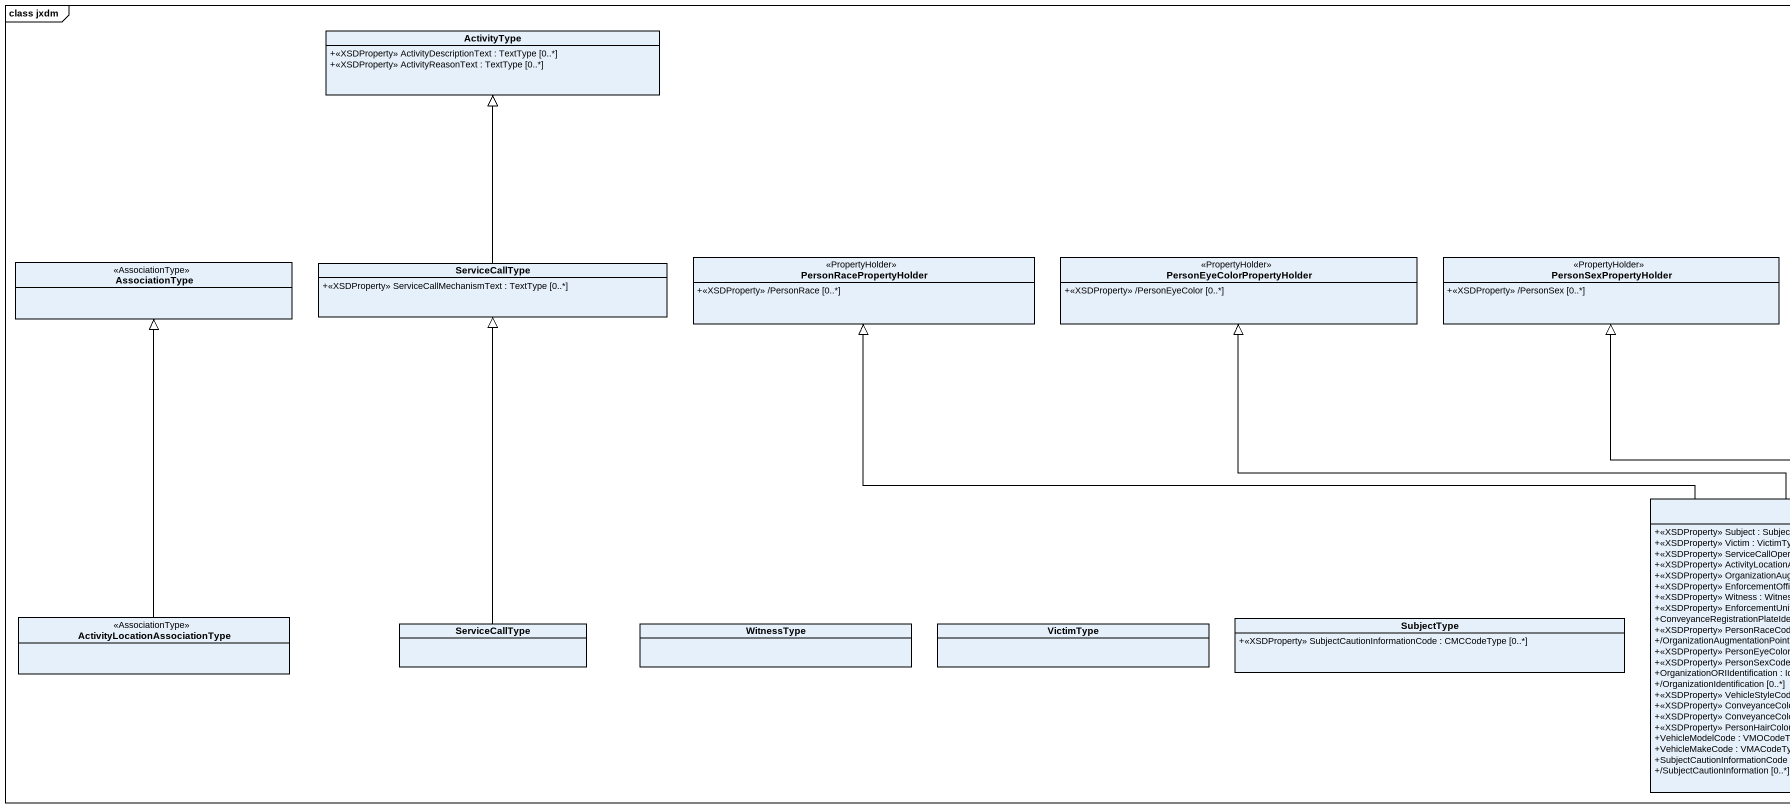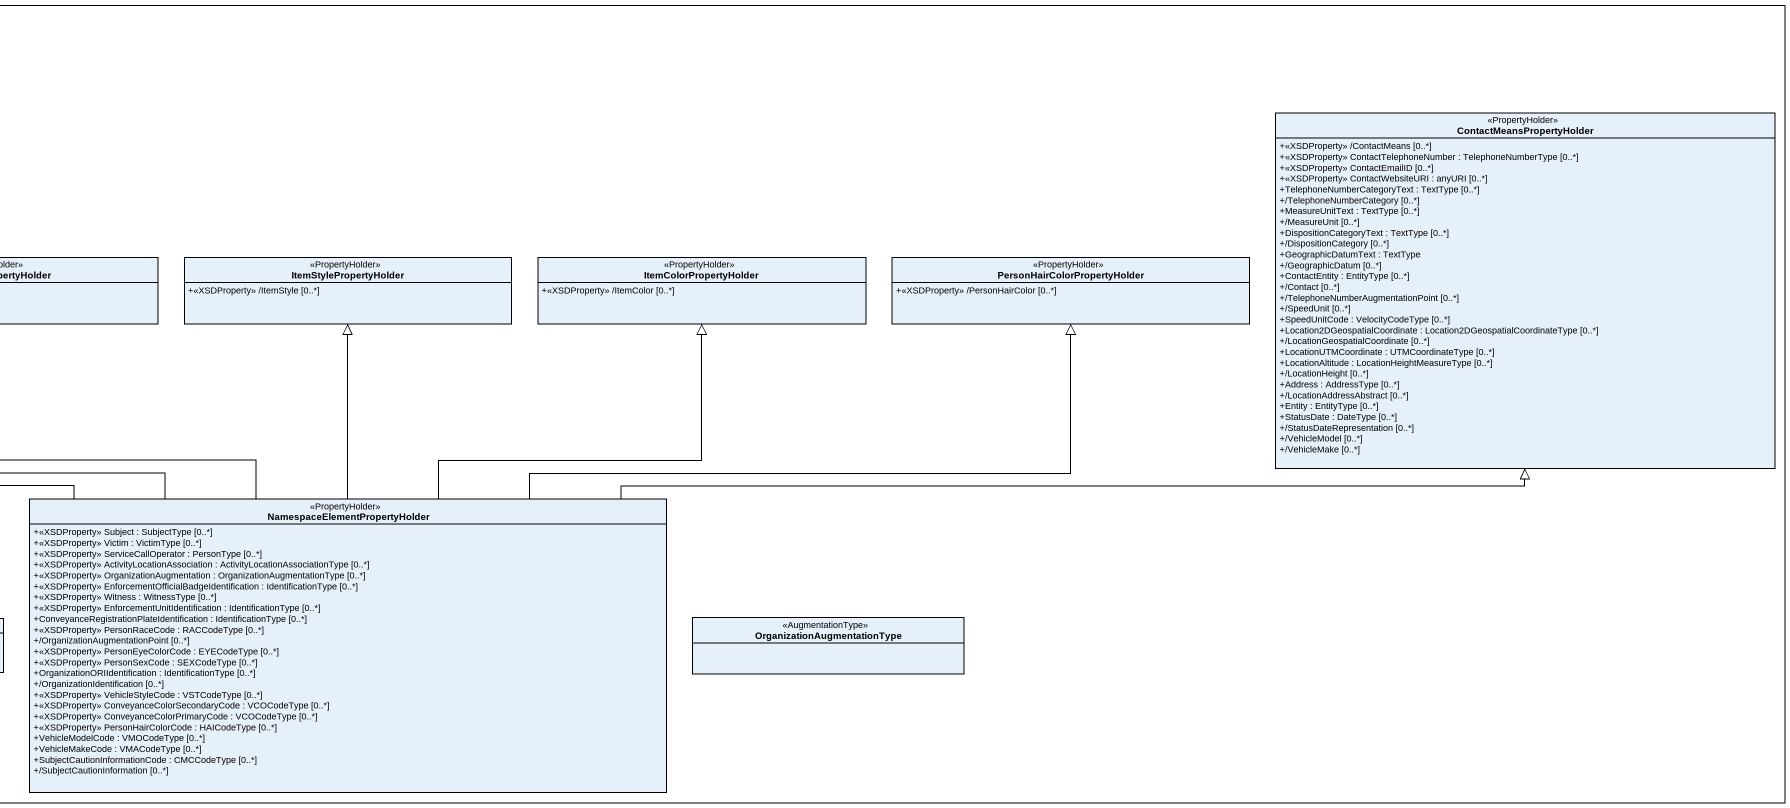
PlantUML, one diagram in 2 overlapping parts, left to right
@startuml
mainframe class jxdm
hide circle
hide empty members
skinparam classAttributeIconSize 0
class ActivityType {
  +<<XSDProperty>> ActivityDescriptionText : TextType [0..*]
  +<<XSDProperty>> ActivityReasonText : TextType [0..*]
}
class ContactMeansPropertyHolder <<PropertyHolder>> {
  +<<XSDProperty>> /ContactMeans [0..*]
  +<<XSDProperty>> ContactTelephoneNumber : TelephoneNumberType [0..*]
  +<<XSDProperty>> ContactEmailID [0..*]
  +<<XSDProperty>> ContactWebsiteURI : anyURI [0..*]
  +TelephoneNumberCategoryText : TextType [0..*]
  +/TelephoneNumberCategory [0..*]
  +MeasureUnitText : TextType [0..*]
  +/MeasureUnit [0..*]
  +DispositionCategoryText : TextType [0..*]
  +/DispositionCategory [0..*]
  +GeographicDatumText : TextType
  +/GeographicDatum [0..*]
  +ContactEntity : EntityType [0..*]
  +/Contact [0..*]
  +/TelephoneNumberAugmentationPoint [0..*]
  +/SpeedUnit [0..*]
  +SpeedUnitCode : VelocityCodeType [0..*]
  +Location2DGeospatialCoordinate : Location2DGeospatialCoordinateType [0..*]
  +/LocationGeospatialCoordinate [0..*]
  +LocationUTMCoordinate : UTMCoordinateType [0..*]
  +LocationAltitude : LocationHeightMeasureType [0..*]
  +/LocationHeight [0..*]
  +Address : AddressType [0..*]
  +/LocationAddressAbstract [0..*]
  +Entity : EntityType [0..*]
  +StatusDate : DateType [0..*]
  +/StatusDateRepresentation [0..*]
  +/VehicleModel [0..*]
  +/VehicleMake [0..*]
}
class AssociationType <<AssociationType>>
class ServiceCallType {
  +<<XSDProperty>> ServiceCallMechanismText : TextType [0..*]
}
class PersonRacePropertyHolder <<PropertyHolder>> {
  +<<XSDProperty>> /PersonRace [0..*]
}
class PersonEyeColorPropertyHolder <<PropertyHolder>> {
  +<<XSDProperty>> /PersonEyeColor [0..*]
}
class PersonSexPropertyHolder <<PropertyHolder>> {
  +<<XSDProperty>> /PersonSex [0..*]
}
class ItemStylePropertyHolder <<PropertyHolder>> {
  +<<XSDProperty>> /ItemStyle [0..*]
}
class ItemColorPropertyHolder <<PropertyHolder>> {
  +<<XSDProperty>> /ItemColor [0..*]
}
class "PersonHairColorPropertyHolder" as PersonHairColorPropertyHolde <<PropertyHolder>> {
  +<<XSDProperty>> /PersonHairColor [0..*]
}
class "NamespaceElementPropertyHolder" as NamespaceElementPropertyHold <<PropertyHolder>> {
  +<<XSDProperty>> Subject : SubjectType [0..*]
  +<<XSDProperty>> Victim : VictimType [0..*]
  +<<XSDProperty>> ServiceCallOperator : PersonType [0..*]
  +<<XSDProperty>> ActivityLocationAssociation : ActivityLocationAssociationType [0..*]
  +<<XSDProperty>> OrganizationAugmentation : OrganizationAugmentationType [0..*]
  +<<XSDProperty>> EnforcementOfficialBadgeIdentification : IdentificationType [0..*]
  +<<XSDProperty>> Witness : WitnessType [0..*]
  +<<XSDProperty>> EnforcementUnitIdentification : IdentificationType [0..*]
  +ConveyanceRegistrationPlateIdentification : IdentificationType [0..*]
  +<<XSDProperty>> PersonRaceCode : RACCodeType [0..*]
  +/OrganizationAugmentationPoint [0..*]
  +<<XSDProperty>> PersonEyeColorCode : EYECodeType [0..*]
  +<<XSDProperty>> PersonSexCode : SEXCodeType [0..*]
  +OrganizationORIIdentification : IdentificationType [0..*]
  +/OrganizationIdentification [0..*]
  +<<XSDProperty>> VehicleStyleCode : VSTCodeType [0..*]
  +<<XSDProperty>> ConveyanceColorSecondaryCode : VCOCodeType [0..*]
  +<<XSDProperty>> ConveyanceColorPrimaryCode : VCOCodeType [0..*]
  +<<XSDProperty>> PersonHairColorCode : HAICodeType [0..*]
  +VehicleModelCode : VMOCodeType [0..*]
  +VehicleMakeCode : VMACodeType [0..*]
  +SubjectCautionInformationCode : CMCCodeType [0..*]
  +/SubjectCautionInformation [0..*]
}
class "ActivityLocationAssociationType" as ActivityLocationAssociationT <<AssociationType>>
class SubjectType {
  +<<XSDProperty>> SubjectCautionInformationCode : CMCCodeType [0..*]
}
class OrganizationAugmentationType <<AugmentationType>>
class "ServiceCallType" as ServiceCallType_2
class WitnessType
class VictimType
ServiceCallType -up-|> ActivityType
NamespaceElementPropertyHold -right-|> ContactMeansPropertyHolder
NamespaceElementPropertyHold -left-|> PersonRacePropertyHolder
NamespaceElementPropertyHold -left-|> PersonEyeColorPropertyHolder
NamespaceElementPropertyHold -up-|> PersonSexPropertyHolder
NamespaceElementPropertyHold -up-|> ItemStylePropertyHolder
NamespaceElementPropertyHold -up-|> ItemColorPropertyHolder
NamespaceElementPropertyHold -right-|> PersonHairColorPropertyHolde
ActivityLocationAssociationT -up-|> AssociationType
ServiceCallType_2 -up-|> ServiceCallType
@enduml
